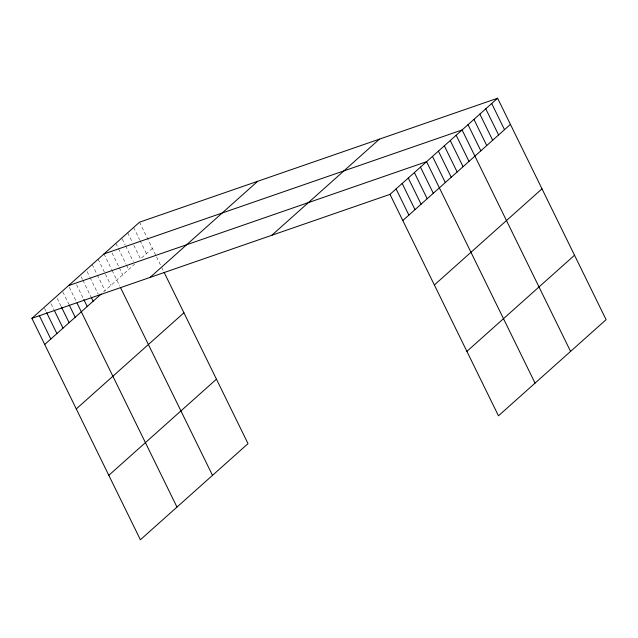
<?xml version="1.0" encoding="UTF-8"?>
<svg xmlns="http://www.w3.org/2000/svg" width="638" height="638" viewBox="0 0 638 638"><rect width="100%" height="100%" fill="white"/><g stroke="black" fill="none" stroke-linecap="round" stroke-linejoin="round"><path stroke-width="0.48" stroke-dasharray="3.19 2.39" d="M103.508 291.965L134.586 264.204M152.346 248.341L140.512 258.916L132.824 243.222M139.539 222.191L156.135 256.077M156.557 256.939L161.191 266.389M161.613 267.25L163.711 271.541M133.613 227.479L139.594 239.681M140.025 240.55L146.429 253.629M127.696 232.766L132.393 242.352M122.201 238.923L125.192 245.024M125.622 245.893L133.31 261.588M115.853 243.341L117.99 247.696M118.421 248.565L126.109 264.26M126.531 265.137L128.669 269.491M112.073 252.983L118.907 266.931M119.33 267.808L122.751 274.779M104.018 253.908L111.706 269.603M112.128 270.48L119.777 286.079M98.093 259.195L110.908 285.353M92.175 264.483L96.872 274.077M97.303 274.946L104.991 290.641M87.111 271.517L89.671 276.748M90.102 277.618L98.212 294.182M81.193 276.804L82.469 279.42M82.9 280.289L91.011 296.861M76.552 284.707L83.387 298.656M69.351 287.379L76.185 301.327M62.827 291.957L68.8 304.159M57.149 298.273L60.993 306.12M51.056 303.72L54.039 309.829M44.524 308.298L46.231 311.783"/><path stroke-width="0.96" d="M164.133 272.402L248.023 443.633L140.384 539.764L31.9 318.322L139.539 222.191L497.616 98.236L606.1 319.678L498.461 415.809L389.978 194.367L497.616 98.236M44.716 344.48L101.29 293.943M150.066 277.418L257.704 181.28M76.281 408.926L183.919 312.787M271.812 235.27L379.45 139.14M108.811 475.318L216.449 379.187M402.793 220.525L510.432 124.386M434.366 284.971L541.997 188.832M466.896 351.371L574.527 255.232M104.018 253.908L462.095 129.961L570.579 351.402M68.497 285.633L426.575 161.685L535.059 383.127M31.9 318.322L389.978 194.367M491.699 103.523L504.506 129.673M485.773 108.811L498.589 134.961M479.856 114.098L492.672 140.248M473.938 119.386L486.746 145.536M468.013 124.673L480.829 150.823M456.178 135.248L468.986 161.398M450.253 140.535L463.068 166.685M444.335 145.823L457.151 171.973M438.418 151.11L451.225 177.26M432.492 156.398L445.308 182.548M420.474 167.132L433.29 193.282M414.381 172.579L427.189 198.729M408.28 178.026L421.088 204.176M402.179 183.473L414.995 209.631M396.078 188.92L408.894 215.078M120.614 287.802L212.502 475.358M91.441 297.731L93.148 301.216M83.809 299.533L87.231 306.503M77.038 303.074L176.981 507.082M69.231 305.036L75.212 317.238M61.423 306.99L69.111 322.684M54.469 310.698L63.01 328.131M46.662 312.66L56.91 333.578M39.277 315.491L50.809 339.033"/></g></svg>
